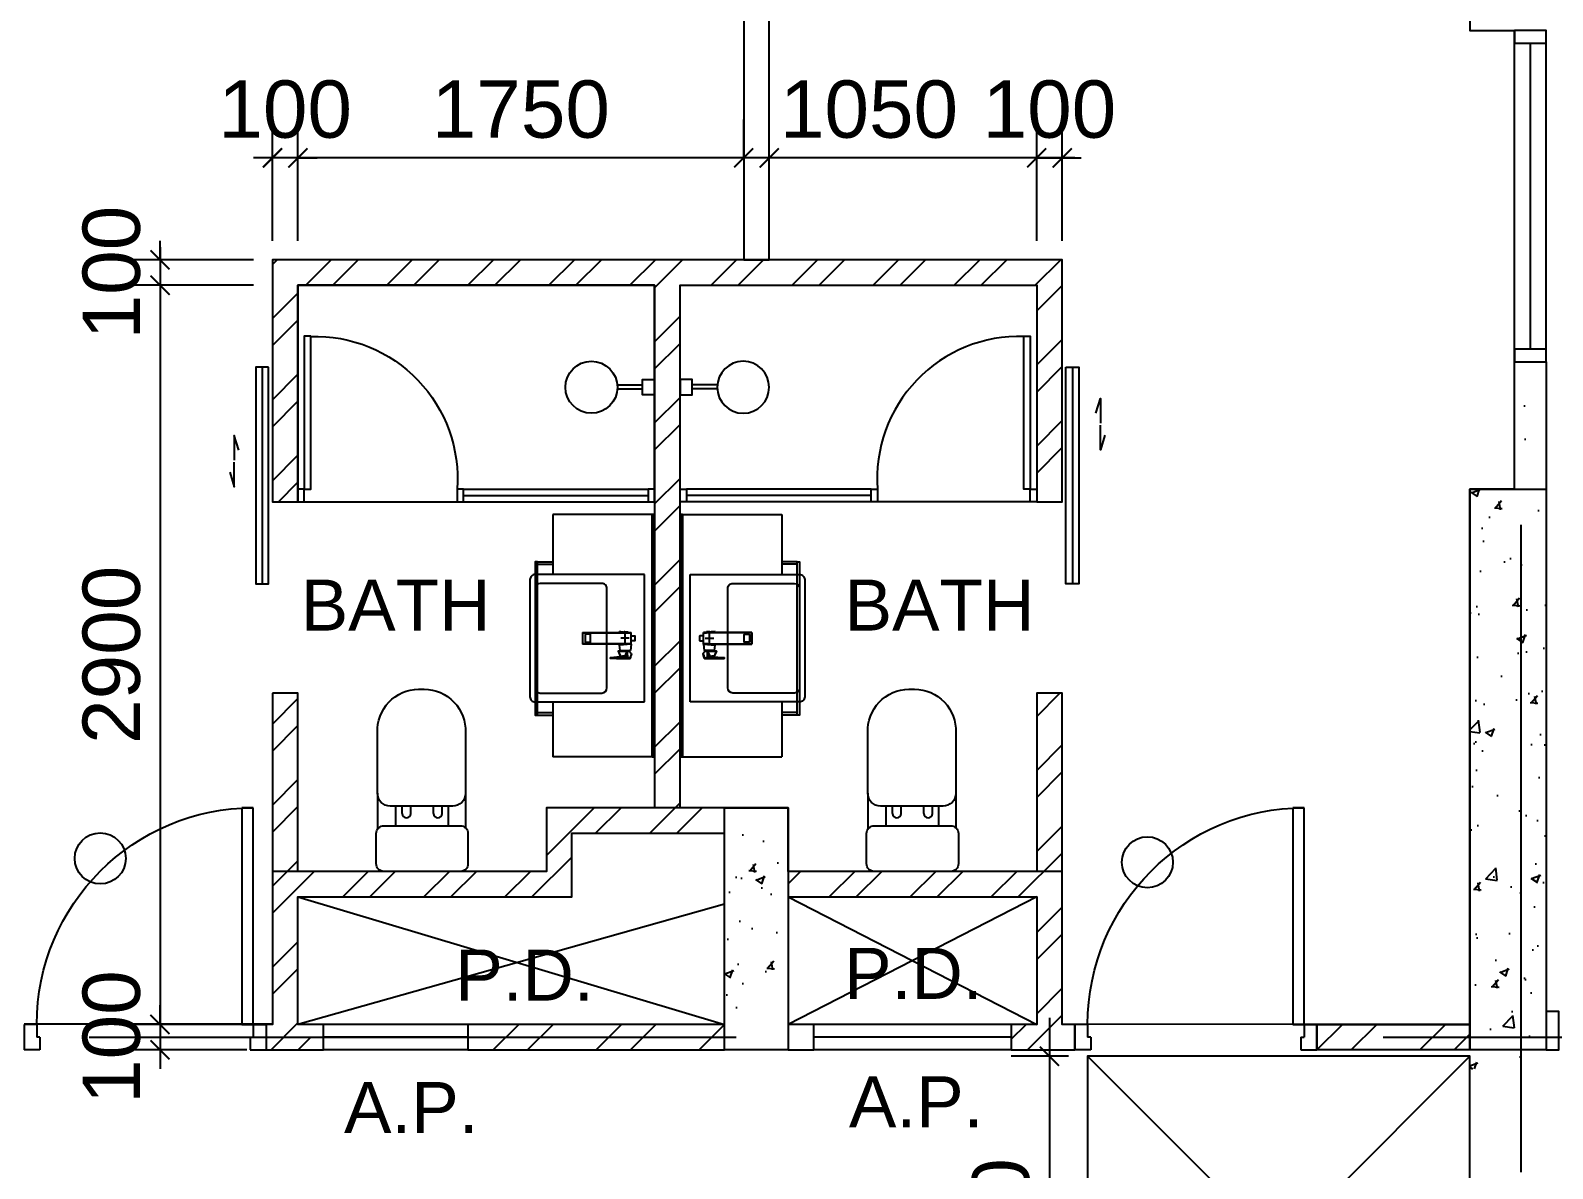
# Model space of a CAD drawing. Header units: millimetres. Extents: x -1214 to 71105, y 7230 to 56309.
# Drawn here: x 58150 to 64125, y 28184 to 32650 of the extents above; entities that cross this region are included whole.
import ezdxf
from ezdxf.enums import TextEntityAlignment as Align

# ---------------------------------------------------------------- set-up
doc = ezdxf.new("R2010")
doc.units = ezdxf.units.MM
doc.header["$MEASUREMENT"] = 0
doc.linetypes.add('CENTERX2', pattern=[101.6, 63.5, -12.7, 12.7, -12.7])
doc.layers.get('0').update_dxf_attribs({"color": 8})
doc.layers.get('Defpoints').update_dxf_attribs({"color": 8})
for name, color, linetype in [('Architectural Features', 8, 'Continuous'), ('Default', 8, 'Continuous'), ('Door', 8, 'Continuous'), ('Dry Wall', 8, 'Continuous'), ('FSD', 8, 'Continuous'), ('GBP A.P.', 8, 'Continuous'), ('GBP Dim', 8, 'Continuous'), ('GBP Text 200', 8, 'Continuous'), ('grid', 8, 'CENTERX2'), ('hatch', 8, 'Continuous'), ('LP-Furn built-in', 8, 'Continuous'), ('LP-Furn built-in 2', 8, 'Continuous'), ('LP-Sanitary', 8, 'Continuous'), ('PD', 8, 'Continuous'), ('PD DOOR', 8, 'Continuous'), ('TEXT', 8, 'Continuous'), ('WALL-NEW', 8, 'Continuous'), ('WALL-STRUCTURE', 8, 'Continuous'), ('WINDOW', 8, 'Continuous'), ('zzz-room mix', 8, 'Continuous')]:
    doc.layers.add(name, color=color, linetype=linetype)
doc.layers.add('LP-Nonplot', color=8, linetype='Continuous', plot=False)
doc.styles.add('BH', font='arial.ttf')
doc.dimstyles.new('200 GBP', dxfattribs={"dimscale": 1.5, "dimtxt": 150, "dimasz": 50, "dimexe": 100, "dimexo": 50, "dimgap": 50, "dimtad": 1, "dimdec": 0, "dimzin": 0, "dimdsep": 46, "dimtxsty": 'BH', "dimblk": 'ARCHTICK', "dimcen": 0.09, "dimdle": 100, "dimclrd": 9, "dimclre": 9, "dimclrt": 1, "dimadec": 0, "dimazin": 0, "dimtfac": 1, "dimtdec": 0, "dimtix": 1, "dimtmove": 2, "dimatfit": 3, "dimldrblk": 'ARCHTICK', "dimfxl": 300, "dimfxlon": 1, "dimtolj": 1, "dimtzin": 0, "dimarcsym": 0})
pattern_1 = [(45, (58234.3, 11879.93), (-159.099, 159.099), []), (45, (58340.36, 11879.93), (-159.099, 159.099), [])]

# ---------------------------------------------------------------- blocks, each defined once
blk = doc.blocks.new('Door 850')
for p, q in [((38290.6, 34986.6), (38290.6, 35836.6)), ((38290.6, 35836.6), (38335.6, 35836.6)), ((38335.6, 35836.6), (38335.6, 34986.6)), ((38240.6, 34986.6), (38240.6, 34911.6)), ((38290.6, 34986.6), (38240.6, 34986.6)), ((38290.6, 34986.6), (38290.6, 34936.6)), ((38335.6, 34986.6), (38290.6, 34986.6)), ((39140.6, 34986.6), (39140.6, 34936.6)), ((39140.6, 34986.6), (39190.6, 34986.6)), ((39190.6, 34986.6), (39190.6, 34911.6)), ((38240.6, 34911.6), (38240.6, 34886.6)), ((38303.1, 34936.6), (38290.6, 34936.6)), ((38303.1, 34936.6), (38303.1, 34886.6)), ((39128.1, 34936.6), (39140.6, 34936.6)), ((39128.1, 34936.6), (39128.1, 34886.6)), ((39190.6, 34911.6), (39190.6, 34886.6)), ((38303.1, 34886.6), (38240.6, 34886.6)), ((39128.1, 34886.6), (39190.6, 34886.6))]:
    blk.add_line(p, q)
blk.add_arc((38290.6, 34986.6), 850, 359.99995, 89.99772)
blk = doc.blocks.new('pln_toilet')
for p, q in [((-170.1, -306.5), (-170.1, -171.6)), ((175.5, -306.5), (175.5, -165.2)), ((-78.2, -226.9), (-78.2, -256.5)), ((-45, -226.9), (-45, -256.5)), ((44.7, -226.9), (44.7, -256.5)), ((77.9, -226.9), (77.9, -256.5))]:
    blk.add_line(p, q)
for points in [[(180, -30), (180, -149.3, -0.414214), (150, -179.3), (-150, -179.3, -0.414214), (-180, -149.3), (-180, -30, -0.414214), (-150, 0), (150, 0, -0.414214)], [(175.5, -306.5), (175.5, -545.1, -0.424695), (14, -715.1), (-7.8, -715.1, -0.423698), (-170.1, -545.1), (-170.1, -306.5, -0.414214), (-120.1, -256.5), (125.5, -256.5, -0.414214)]]:
    blk.add_lwpolyline(points, format="xyb", close=True)
for points in [[(-101.9, -256.5), (-101.9, -179.3)], [(102.9, -179.3), (102.9, -256.5)]]:
    blk.add_lwpolyline(points)
for centre in [(-61.6, -226.9), (61.3, -226.9)]:
    blk.add_arc(centre, 16.6, 0, 180)
blk = doc.blocks.new('SEANNOT_GROUP2')
at = {"layer": 'Default'}
blk.add_line((81.5, 351.1), (81.5, 317.9), dxfattribs=at)
blk = doc.blocks.new('SEANNOT_GROUP3')
at = {"layer": 'Default'}
blk.add_line((99.8, 335.2), (63.8, 335.2), dxfattribs=at)
blk = doc.blocks.new('ghtfdgd')
at = {"layer": 'LP-Sanitary'}
for p, q in [((79214.2, -115039.6), (79218.2, -114994.6)), ((79215.7, -115019.1), (79215.7, -115005.6)), ((79215.7, -115005.6), (79217.2, -115005.6)), ((79220.2, -114994.6), (79217.1, -115027.9)), ((79220.2, -114994.6), (79218.2, -114994.6)), ((79218.9, -115183.4), (79220.2, -114994.6)), ((79261.1, -114994.6), (79220.2, -114994.6)), ((79230.7, -114993.6), (79230.7, -114979.6)), ((79231.2, -114979.1), (79250.2, -114979.1)), ((79250.2, -114994.1), (79231.2, -114994.1)), ((79238.9, -114994.1), (79238.9, -114994.6)), ((79242.4, -114994.6), (79242.4, -114994.1)), ((79250.7, -114979.6), (79250.7, -114993.6)), ((79263.2, -114994.6), (79261.1, -114994.6)), ((79261.1, -114994.6), (79262.4, -115183.4)), ((79264.2, -115027.9), (79261.1, -114994.6)), ((79263.2, -114994.6), (79288.7, -114996.6)), ((79263.2, -114994.6), (79267.1, -115039.6)), ((79288.7, -115037.7), (79288.7, -114996.6)), ((79290.7, -115009.4), (79290.7, -115000.9)), ((79290.7, -115009.6), (79290.7, -115009.4)), ((79290.7, -115010.3), (79290.7, -115009.6)), ((79290.7, -115044.4), (79290.7, -115010.3)), ((79290.9, -115010.4), (79310.4, -115018.6)), ((79290.9, -115010.4), (79290.9, -115044.5)), ((79310.7, -115017.8), (79291, -115009.5)), ((79291, -115009.5), (79291, -115009.5)), ((79291, -115009.5), (79291, -115009.5)), ((79310.4, -115018.6), (79310.5, -115018.7)), ((79310.5, -115018.7), (79310.5, -115027.4)), ((79310.7, -115017.8), (79314.8, -115009.2)), ((79315.2, -115010.7), (79313.6, -115020.4)), ((79315.2, -115010.7), (79317.3, -115050.4)), ((79318, -115050.2), (79316, -115010.5)), ((79317.3, -115002.9), (79318.9, -114997.5)), ((79319.4, -115044.7), (79317.3, -115002.9)), ((79318.7, -114997.4), (79318.9, -114997.5)), ((79319.3, -114997.6), (79318.9, -114997.4)), ((79318.9, -114997.5), (79319.4, -114997.7)), ((79319.4, -114997.7), (79319.4, -115044.7)), ((79319.8, -115045.3), (79319.8, -114998.3)), ((79217.1, -115027.9), (79214.2, -115039.6)), ((79217.1, -115039.6), (79214.2, -115039.6)), ((79217.5, -115184.4), (79217.1, -115027.9)), ((79264.2, -115027.9), (79263.8, -115184.4)), ((79264.2, -115027.9), (79267.1, -115039.6)), ((79267.1, -115039.6), (79264.2, -115039.6)), ((79288.7, -115037.7), (79267.1, -115039.6)), ((79290.7, -115044.7), (79290.7, -115044.4)), ((79290.9, -115044.5), (79310.4, -115036.3)), ((79291, -115044.9), (79310.7, -115036.6)), ((79310.4, -115036.3), (79310.5, -115036.2)), ((79310.5, -115036.2), (79310.5, -115027.4)), ((79313.5, -115028.9), (79313.5, -115020.8)), ((79313.5, -115020.8), (79317.3, -115050.9)), ((79313.5, -115028.9), (79313.5, -115036.9)), ((79313.5, -115036.9), (79317.3, -115075.5)), ((79313.5, -115037), (79317.3, -115075.5)), ((79313.6, -115020.5), (79313.6, -115020.4)), ((79317.3, -115050.5), (79313.6, -115020.5)), ((79317.3, -115050.4), (79317.3, -115050.5)), ((79317.3, -115051.4), (79317.3, -115063.3)), ((79317.3, -115075.1), (79317.3, -115063.3)), ((79317.7, -115051.6), (79318.9, -115052.3)), ((79317.7, -115063.5), (79317.7, -115051.6)), ((79317.7, -115063.5), (79317.7, -115075.4)), ((79317.7, -115075.4), (79318.9, -115074.8)), ((79319.4, -115051), (79318, -115050.2)), ((79318, -115076), (79319.3, -115075.3)), ((79318.9, -115074.8), (79318.9, -115052.3)), ((79319.4, -115044.7), (79319.4, -115051)), ((79319.8, -115051.6), (79319.8, -115045.3)), ((79319.8, -115051.9), (79319.8, -115051.6)), ((79319.8, -115051.9), (79319.8, -115074.4)), ((79319.8, -115074.4), (79319.8, -115074.6)), ((79218.9, -115183.4), (79217.5, -115184.4)), ((79217.5, -115184.4), (79263.8, -115184.4)), ((79262.4, -115183.4), (79218.9, -115183.4)), ((79225, -115154.8), (79225, -115173.1)), ((79255.3, -115153.8), (79226, -115153.8)), ((79255.3, -115154), (79226, -115154)), ((79226, -115174.1), (79255.3, -115174.1)), ((79256.3, -115173.1), (79256.3, -115154.8)), ((79262.4, -115183.4), (79263.8, -115184.4))]:
    blk.add_line(p, q, dxfattribs=at)
for centre, radius, start, end in [((79231.2, -114979.6), 0.5, 90, 180), ((79231.2, -114993.6), 0.5, 180, 270), ((79250.2, -114979.6), 0.5, 0, 90), ((79250.2, -114993.6), 0.5, 270, 0), ((79280.3, -115017.1), 20, 56.8024, 65.16541), ((79290.9, -115000.9), 0.2, 127.85265, 180), ((79511, -115282.7), 357.7, 125.84981, 127.98251), ((79530.3, -115308.3), 389.7, 125.92638, 127.88363), ((79234, -109870), 5139.5, 270.63577, 270.89969), ((79227.2, -108854.2), 6155.7, 270.59451, 270.81562), ((79288.3, -115009.7), 2.67, 3.1953, 9.33669), ((79301.7, -114992.9), 0.28, 69.68638, 135.20106), ((79319.7, -114996.5), 23.1, 247.12521, 247.49949), ((79314, -115009.4), 0.822, 12.82151, 37.37855), ((79314.7, -115011.5), 2.53, 77.49723, 90.78809), ((79315.1, -115009.5), 0.509, 38.0096, 78.40522), ((84763.2, -116562.2), 5664.7, 164.02206, 164.08854), ((79313.8, -115010.5), 2.18, 358.67427, 36.2852), ((79318.5, -114997.9), 0.689, 55.95421, 80.13248), ((79319, -114998.3), 0.8, 0.00654, 61.47672), ((79240.7, -115019.1), 25, 180, 185.74251), ((79280.3, -115017.1), 20, 294.83459, 301.61275), ((79290.9, -115044.7), 0.2, 180.01397, 293.04704), ((79339.3, -115104.4), 73.6, 112.75714, 112.87481), ((79312.3, -115020.9), 1.23, 6.09456, 11.51592), ((79308.7, -115037.4), 4.84, 5.24499, 7.19277), ((79310.7, -115037.3), 2.83, 5.64545, 8.81471), ((79317.8, -115050.7), 0.54, 62.22165, 149.68726), ((79305.3, -115051.3), 11.9, 359.62289, 2.1624), ((79313.2, -115075.2), 4.12, 356.11976, 1.38136), ((79317.8, -115075.5), 0.494, 177.69922, 295.85307), ((79318.6, -115075.3), 0.938, 181.08912, 220.22046), ((79315.7, -115050), 2.38, 342.31294, 353.97204), ((79317.3, -115050.2), 0.738, 359.2113, 2.9985), ((79319, -115074.6), 0.786, 294.19625, 0.49169), ((79319.1, -115051.6), 0.688, 1.5121, 63.73401)]:
    blk.add_arc(centre, radius, start, end, dxfattribs=at)
for centre, major_axis, ratio, start_param, end_param in [((79290.9, -115000.9), (0.2, 0), 0.870233, 1.308042, 3.141593), ((79290.9, -115009.4), (0.2, 0), 0.870251, 1.333095, 3.141593), ((79290.9, -115010.3), (0.2, 0), 0.5, 3.141593, 4.712389), ((79290.9, -115000.9), (0.123, -0.158), 0.834595, 2.099205, 3.141593), ((79290.9, -115000.9), (0.123, -0.158), 0.834595, 3.141593, 3.165459), ((79290.9, -115010), (0.077, 0.836), 0.04975, 4.217846, 5.325586), ((79301.6, -114992.9), (0.117, -0.162), 0.844851, 2.109561, 3.167674), ((79310.4, -115018.2), (-0.311, -0.737), 0.21898, 1.092037, 2.210933), ((79310.5, -115018.3), (-0.309, -0.738), 0.217421, 1.09135, 2.210755), ((79315.1, -115009.6), (0.173, 0.708), 0.018166, 0.444134, 0.918054), ((79315.3, -115009.6), (0.412, 0.321), 0.549065, 0.513637, 1.195391), ((79315.7, -115010.9), (-0.499, -0.026), 0.868619, 4.118709, 5.82428), ((79316.8, -115003.6), (0.961, -0.275), 0.902908, 1.271288, 1.565184), ((79318.4, -114998), (-0.211, -0.772), 0.117484, 2.694436, 3.141054), ((79318.5, -114998.1), (-0.382, -0.703), 0.237912, 2.705017, 3.14394), ((79319, -114998.3), (-0.382, -0.703), 0.237912, 2.705017, 3.141091), ((79319, -114998.3), (-0.8, 0), 0.876594, 3.141494, 4.164132), ((79290.9, -115044.4), (0.2, 0), 0.5, 3.141593, 4.712389), ((79290.9, -115044.1), (-0.077, 0.836), 0.04975, 2.065339, 3.17308), ((79310.4, -115035.9), (-0.311, 0.737), 0.21898, 2.049556, 3.141593), ((79310.5, -115035.8), (-0.309, 0.738), 0.217421, 2.050243, 3.169648), ((79310.4, -115035.9), (-0.311, 0.737), 0.21898, 3.141593, 3.168451), ((79314.3, -115020.6), (-0.782, -0.167), 0.921627, 5.682069, 6.099643), ((79314.3, -115020.8), (-0.794, -0.099), 0.898005, 5.760928, 6.175764), ((79314.3, -115036.7), (0.793, 0.106), 0.789486, 3.026004, 3.133916), ((79314.3, -115036.9), (0.796, 0.077), 0.827125, 3.057559, 3.141593), ((79317.8, -115050.6), (-0.5, -0.016), 0.857677, 4.139605, 5.842177), ((79317.8, -115050.9), (-0.5, -0.02), 0.273668, 4.356492, 6.23412), ((79317.8, -115063.3), (-0.5, 0), 0.5, 0.054498, 1.448623), ((79317.8, -115075.5), (-0.494, 0.079), 0.969108, 0.192451, 2.070079), ((79319, -115045.3), (-0.8, 0), 0.876594, 3.141494, 4.164132), ((79226, -115154.8), (-1, 0), 0.992546, 4.712389, 6.283185), ((79226, -115154.9), (1, 0), 0.890286, 1.570796, 3.141593), ((79226, -115173.1), (1, 0), 0.992546, 3.141593, 4.712389), ((79255.3, -115154.8), (-1, 0), 0.992546, 3.141593, 4.712389), ((79255.3, -115154.9), (1, 0), 0.890286, 0, 1.570796), ((79255.3, -115173.1), (1, 0), 0.992546, 4.712389, 6.283185)]:
    blk.add_ellipse(centre, major_axis=major_axis, ratio=ratio, start_param=start_param, end_param=end_param, dxfattribs=at)
for points, knots in [([(79291, -115009.5), (79291, -115009.5), (79290.9, -115009.5), (79290.8, -115009.6), (79290.7, -115009.6), (79290.7, -115009.6)], [0, 0, 0, 0, 0.5, 0.5, 1, 1, 1, 1]), ([(79291, -115000.7), (79291, -115000.8), (79291, -115000.8), (79291, -115000.9), (79291, -115001.2), (79291, -115001.4), (79291, -115001.7), (79291, -115002.7), (79291, -115003.8), (79291, -115004.8), (79291, -115006.3), (79291, -115007.8), (79291, -115009.2)], [0, 0, 0, 0, 0.02306, 0.02306, 0.02306, 0.115301, 0.115301, 0.115301, 0.484264, 0.484264, 0.484264, 1, 1, 1, 1]), ([(79301.6, -114992.7), (79301.9, -114992.8), (79302.2, -114992.9), (79302.5, -114993), (79305, -114993.6), (79307.5, -114994.3), (79310.1, -114995), (79312.9, -114995.8), (79315.8, -114996.6), (79318.7, -114997.4)], [0, 0, 0, 0, 0.051688, 0.051688, 0.051688, 0.494848, 0.494848, 0.494848, 1, 1, 1, 1]), ([(79310.5, -115018.7), (79310.9, -115018.8), (79311.2, -115019), (79311.9, -115019.4), (79312.2, -115019.7), (79312.8, -115020.1), (79313, -115020.3), (79313.4, -115020.5), (79313.5, -115020.5), (79313.5, -115020.7)], [0, 0, 0, 0, 0.25, 0.25, 0.5, 0.5, 0.75, 0.75, 1, 1, 1, 1]), ([(79313.6, -115020.4), (79313.5, -115020.2), (79313.5, -115020), (79313.3, -115019.6), (79313.2, -115019.3), (79312.7, -115018.8), (79312.3, -115018.6), (79311.6, -115018.2), (79311.2, -115018), (79310.8, -115017.9)], [0, 0, 0, 0, 0.25, 0.25, 0.5, 0.5, 0.75, 0.75, 1, 1, 1, 1]), ([(79314.8, -115009.2), (79314.8, -115009.2), (79314.9, -115009.2), (79314.9, -115009.2), (79315, -115009.2), (79315, -115009.2), (79315.1, -115009.2), (79315.2, -115009.2)], [0, 0, 0, 0, 0.25, 0.25, 0.5, 0.5, 1, 1, 1, 1]), ([(79317.1, -115002.7), (79317, -115003), (79316.9, -115003.3), (79316.8, -115003.6), (79316.5, -115004.7), (79316.2, -115005.8), (79315.9, -115006.9), (79315.7, -115007.6), (79315.4, -115008.3), (79315.2, -115009)], [0, 0, 0, 0, 0.131954, 0.131954, 0.131954, 0.659772, 0.659772, 0.659772, 1, 1, 1, 1]), ([(79315.2, -115009.2), (79315.2, -115009.2), (79315.2, -115009.2), (79315.2, -115009.2), (79315.2, -115009.2), (79315.2, -115009.2)], [0, 0, 0, 0, 0.5, 0.5, 1, 1, 1, 1]), ([(79315.2, -115009.2), (79315.3, -115009.3), (79315.3, -115009.4), (79315.3, -115009.5), (79315.3, -115009.6), (79315.3, -115009.8), (79315.3, -115009.8), (79315.3, -115009.9), (79315.3, -115010), (79315.2, -115010.2), (79315.2, -115010.3), (79315.2, -115010.5), (79315.2, -115010.6), (79315.2, -115010.7)], [0, 0, 0, 0, 0.125, 0.125, 0.25, 0.25, 0.375, 0.375, 0.5, 0.5, 0.75, 0.75, 1, 1, 1, 1]), ([(79318.7, -114997.4), (79318.6, -114997.5), (79318.6, -114997.7), (79318.5, -114997.9), (79318.2, -114999), (79317.9, -115000.1), (79317.5, -115001.2), (79317.4, -115001.7), (79317.2, -115002.2), (79317.1, -115002.7)], [0, 0, 0, 0, 0.095324, 0.095324, 0.095324, 0.707603, 0.707603, 0.707603, 1, 1, 1, 1]), ([(79310.5, -115036.2), (79310.9, -115036.1), (79311.2, -115035.9), (79311.9, -115035.6), (79312.2, -115035.5), (79312.8, -115035.6), (79313, -115035.7), (79313.4, -115036.2), (79313.5, -115036.5), (79313.5, -115036.8)], [0, 0, 0, 0, 0.25, 0.25, 0.5, 0.5, 0.75, 0.75, 1, 1, 1, 1]), ([(79310.8, -115036.5), (79311, -115036.5), (79311.3, -115036.3), (79311.8, -115036.2), (79312.2, -115036.1), (79312.5, -115036), (79312.8, -115036), (79313, -115036), (79313.1, -115036.1), (79313.2, -115036.2), (79313.4, -115036.3), (79313.5, -115036.6), (79313.5, -115036.7), (79313.5, -115036.8)], [0, 0, 0, 0, 0.124812, 0.2213171, 0.3092796, 0.3899271, 0.4711589, 0.5451559, 0.6166529, 0.6889172, 0.7974179, 0.8896188, 0.9816515, 0.9816515, 0.9816515, 0.9816515]), ([(79317.3, -115050.5), (79317.3, -115050.5), (79317.3, -115050.5), (79317.3, -115050.6), (79317.3, -115050.6), (79317.3, -115050.7), (79317.3, -115050.8), (79317.3, -115050.9)], [0, 0, 0, 0, 0.25, 0.25, 0.5, 0.5, 1, 1, 1, 1]), ([(79317.3, -115051.4), (79317.3, -115051.5), (79317.3, -115051.5), (79317.5, -115051.6), (79317.6, -115051.6), (79317.7, -115051.6)], [0, 0, 0, 0, 0.5, 0.5, 1, 1, 1, 1]), ([(79317.3, -115075.1), (79317.3, -115075.2), (79317.3, -115075.2), (79317.5, -115075.3), (79317.6, -115075.3), (79317.7, -115075.4)], [0, 0, 0, 0, 0.5, 0.5, 1, 1, 1, 1]), ([(79317.7, -115051.6), (79317.7, -115051.6), (79317.7, -115051.5), (79317.8, -115051.4), (79317.8, -115051.3), (79317.8, -115051.1), (79317.8, -115051), (79317.9, -115050.9), (79317.9, -115050.8), (79317.9, -115050.7)], [0, 0, 0, 0, 0.25, 0.25, 0.5, 0.5, 0.75, 0.75, 1, 1, 1, 1]), ([(79319.4, -115051), (79319.4, -115051), (79319.4, -115051), (79319.4, -115051), (79319.4, -115051), (79319.4, -115051), (79319.4, -115051), (79319.4, -115051.1), (79319.4, -115051.1), (79319.4, -115051.2), (79319.4, -115051.2), (79319.3, -115051.3), (79319.3, -115051.3), (79319.3, -115051.4), (79319.3, -115051.5), (79319.2, -115051.6), (79319.2, -115051.6), (79319.1, -115051.7), (79319.1, -115051.8), (79319, -115051.9), (79319, -115052), (79318.9, -115052.1), (79318.9, -115052.1), (79318.9, -115052.2), (79318.9, -115052.3), (79318.9, -115052.3), (79318.9, -115052.3), (79318.9, -115052.3), (79318.9, -115052.3), (79318.9, -115052.3), (79318.9, -115052.3)], [0, 0, 0, 0, 0.000034, 0.000034, 0.000034, 0.03445, 0.03445, 0.03445, 0.175251, 0.175251, 0.175251, 0.317196, 0.317196, 0.317196, 0.479622, 0.479622, 0.479622, 0.662074, 0.662074, 0.662074, 0.829132, 0.829132, 0.829132, 0.958486, 0.958486, 0.958486, 0.999966, 0.999966, 0.999966, 1, 1, 1, 1]), ([(79319.8, -115051.9), (79319.8, -115052), (79319.7, -115052), (79319.7, -115052.1), (79319.6, -115052.2), (79319.4, -115052.3), (79319.3, -115052.3), (79319.1, -115052.3), (79319, -115052.3), (79318.9, -115052.3)], [0, 0, 0, 0, 0.25, 0.25, 0.5, 0.5, 0.75, 0.75, 1, 1, 1, 1]), ([(79319.8, -115074.4), (79319.8, -115074.5), (79319.7, -115074.5), (79319.7, -115074.6), (79319.6, -115074.7), (79319.4, -115074.8), (79319.3, -115074.8), (79319.1, -115074.8), (79319, -115074.8), (79318.9, -115074.8)], [0, 0, 0, 0, 0.25, 0.25, 0.5, 0.5, 0.75, 0.75, 1, 1, 1, 1]), ([(79319.3, -115075.3), (79319.3, -115075.3), (79319.3, -115075.3), (79319.2, -115075.3), (79319.2, -115075.3), (79319.1, -115075.3), (79319.1, -115075.2), (79319, -115075.2), (79319, -115075.1), (79318.9, -115075.1), (79318.9, -115075), (79318.9, -115074.9), (79318.9, -115074.9), (79318.9, -115074.9), (79318.9, -115074.8), (79318.9, -115074.8), (79318.9, -115074.8), (79318.9, -115074.8), (79318.9, -115074.8)], [0.3296223, 0.3296223, 0.3296223, 0.3296223, 0.4796217, 0.4796217, 0.4796217, 0.6620737, 0.6620737, 0.6620737, 0.829132, 0.829132, 0.829132, 0.9584856, 0.9584856, 0.9584856, 0.9999655, 0.9999655, 0.9999655, 1, 1, 1, 1])]:
    blk.add_open_spline(points, degree=3, knots=knots, dxfattribs=at)
for points, degree in [([(79301.8, -114992.7), (79301.7, -114992.6), (79301.7, -114992.7), (79301.6, -114992.7)], 3), ([(79318.6, -114997.3), (79316.3, -114996.6), (79310.7, -114995.1), (79301.8, -114992.7)], 3), ([(79313.5, -115028.9), (79313.5, -115028.4), (79313.4, -115028), (79312.3, -115027.4), (79311.4, -115027.4), (79310.5, -115027.4)], 5), ([(79317.9, -115075.9), (79317.9, -115076), (79318, -115076), (79318, -115075.9)], 3)]:
    blk.add_open_spline(points, degree=degree, dxfattribs=at)
at = {"layer": 'LP-Nonplot'}
for name in ['SEANNOT_GROUP3', 'SEANNOT_GROUP2']:
    blk.add_blockref(name, (79159.1, -115352.3), dxfattribs=at)
blk = doc.blocks.new('SINK')
at = {"layer": 'LP-Sanitary'}
blk.add_line((-74936.8, -44774), (-75436.8, -44774), dxfattribs=at)
blk.add_lwpolyline([(-75436.8, -44774), (-75436.8, -45203.2, 0.414214), (-75416.8, -45223.2), (-74956.8, -45223.2, 0.414214), (-74936.8, -45203.2), (-74936.8, -44774)], format="xyb", dxfattribs=at)
blk.add_lwpolyline([(-75401.8, -44941.1), (-75401.8, -45183.3, 0.414117), (-75381.8, -45203.2), (-74991.8, -45203.2, 0.41431), (-74971.8, -45183.2), (-74971.8, -44941.1, 0.414117), (-74991.8, -44921.1), (-75381.8, -44921.1, 0.41431)], format="xyb", close=True, dxfattribs=at)
at = {"layer": 'LP-Furn built-in'}
blk.add_blockref('ghtfdgd', (-154427.4, 70168.1), dxfattribs=at)
blk = doc.blocks.new('pln_sink 1100x380')
at = {"ltscale": 1000}
for p, q in [((0, 0), (400, 0)), ((400, 0), (400, -235)), ((459.9, -184.9), (400, -184.9)), ((459.9, -194.9), (400, -194.9)), ((400, -735), (400, -950)), ((459.9, -776.6), (400, -776.6)), ((459.9, -786.6), (400, -786.6)), ((0, -950), (400, -950))]:
    blk.add_line(p, q, dxfattribs=at)
for points in [[(10, -950), (10, 0), (0, 0), (0, -950), (10, -950)], [(10, 0), (10, -950), (0, -950), (0, 0), (10, 0)]]:
    blk.add_lwpolyline(points, dxfattribs=at)
at = {"ltscale": 200}
blk.add_lwpolyline([(459.9, -184.9), (468.4, -184.9), (468.4, -786.6), (459.9, -786.6)], close=True, dxfattribs=at)
at = {"layer": 'LP-Furn built-in', "extrusion": (0, 0, -1), "zscale": -1, "rotation": 270}
blk.add_blockref('SINK', (44734, -75671.8), dxfattribs=at)
blk = doc.blocks.new('pln_shower head')
at = {"ltscale": 100}
for points in [[(101, 9.1), (200, 9.1)], [(101, -5.9), (200, -5.9)]]:
    blk.add_lwpolyline(points, dxfattribs=at)
at = {"ltscale": 0.5}
blk.add_lwpolyline([(248, 30.1), (248, -29.9), (200, -29.9), (200, 30.1)], close=True, dxfattribs=at)
at = {"ltscale": 100}
blk.add_circle((0, 0), 101.9, dxfattribs=at)
blk = doc.blocks.new('A$C65CE4B9A')
at = {"layer": 'grid', "ltscale": 200}
for p, q in [((-5000, 10500), (-5000, -20450)), ((-66500, -6750), (0, -6750))]:
    blk.add_line(p, q, dxfattribs=at)
blk = doc.blocks.new('_ArchTick')
at = {"color": 0, "const_width": 0.1}
blk.add_lwpolyline([(0.5, 0.5), (-0.5, -0.5)], dxfattribs=at)
blk = doc.blocks.new('*D104')
at = {"layer": 'Defpoints', "color": 0, "transparency": 16777216}
for p in [(61050, 32150), (61050, 31750), (62100, 31750)]:
    blk.add_point(p, dxfattribs=at)
at = {"layer": 'GBP Dim', "color": 9, "lineweight": -2, "transparency": 16777216}
for p, q in [((61050, 31825), (61050, 32300)), ((62100, 31825), (62100, 32300)), ((62250, 32150), (60900, 32150))]:
    blk.add_line(p, q, dxfattribs=at)
at = {"layer": 'GBP Dim', "color": 9, "lineweight": -2, "transparency": 16777216, "xscale": 75, "yscale": 75, "zscale": 75, "rotation": 180}
blk.add_blockref('_ArchTick', (61050, 32150), dxfattribs=at)
at = {"layer": 'GBP Dim', "color": 9, "lineweight": -2, "transparency": 16777216, "xscale": 75, "yscale": 75, "zscale": 75}
blk.add_blockref('_ArchTick', (62100, 32150), dxfattribs=at)
at = {"layer": 'GBP Dim', "transparency": 16777216, "insert": (61441.7, 32339.9), "char_height": 225, "attachment_point": 5, "style": 'BH'}
blk.add_mtext('\\A1;1050', dxfattribs=at)
blk = doc.blocks.new('*D105')
at = {"layer": 'Defpoints', "color": 0, "transparency": 16777216}
for p in [(59200, 32150), (60950, 32150), (59200, 31750)]:
    blk.add_point(p, dxfattribs=at)
at = {"layer": 'GBP Dim', "color": 9, "lineweight": -2, "transparency": 16777216}
for p, q in [((59200, 31825), (59200, 32300)), ((60950, 32150), (60950, 32300)), ((61100, 32150), (59050, 32150))]:
    blk.add_line(p, q, dxfattribs=at)
at = {"layer": 'GBP Dim', "color": 9, "lineweight": -2, "transparency": 16777216, "xscale": 75, "yscale": 75, "zscale": 75, "rotation": 180}
blk.add_blockref('_ArchTick', (59200, 32150), dxfattribs=at)
at = {"layer": 'GBP Dim', "color": 9, "lineweight": -2, "transparency": 16777216, "xscale": 75, "yscale": 75, "zscale": 75}
blk.add_blockref('_ArchTick', (60950, 32150), dxfattribs=at)
at = {"layer": 'GBP Dim', "transparency": 16777216, "insert": (60075, 32339.9), "char_height": 225, "attachment_point": 5, "style": 'BH'}
blk.add_mtext('\\A1;1750', dxfattribs=at)
blk = doc.blocks.new('*D106')
at = {"layer": 'Defpoints', "color": 0, "transparency": 16777216}
for p in [(59100, 32150), (59100, 31750), (59200, 31750)]:
    blk.add_point(p, dxfattribs=at)
at = {"layer": 'GBP Dim', "color": 9, "lineweight": -2, "transparency": 16777216}
for p, q in [((59100, 31825), (59100, 32300)), ((59200, 31825), (59200, 32300)), ((59100, 32150), (59025, 32150)), ((59200, 32150), (59100, 32150)), ((59200, 32150), (59275, 32150))]:
    blk.add_line(p, q, dxfattribs=at)
at = {"layer": 'GBP Dim', "color": 9, "lineweight": -2, "transparency": 16777216, "xscale": 75, "yscale": 75, "zscale": 75}
blk.add_blockref('_ArchTick', (59100, 32150), dxfattribs=at)
at = {"layer": 'GBP Dim', "color": 9, "lineweight": -2, "transparency": 16777216, "xscale": 75, "yscale": 75, "zscale": 75, "rotation": 180}
blk.add_blockref('_ArchTick', (59200, 32150), dxfattribs=at)
at = {"layer": 'GBP Dim', "transparency": 16777216, "insert": (59150, 32339.9), "char_height": 225, "attachment_point": 5, "style": 'BH'}
blk.add_mtext('\\A1;100', dxfattribs=at)
blk = doc.blocks.new('*D133')
at = {"layer": 'Defpoints', "color": 0, "transparency": 16777216}
for p in [(59100, 31750), (58658.6, 31650), (59100, 31650)]:
    blk.add_point(p, dxfattribs=at)
at = {"layer": 'GBP Dim', "color": 9, "lineweight": -2, "transparency": 16777216}
for p, q in [((58658.6, 31750), (58658.6, 31825)), ((59025, 31750), (58508.6, 31750)), ((58658.6, 31750), (58658.6, 31650)), ((59025, 31650), (58508.6, 31650)), ((58658.6, 31650), (58658.6, 31575))]:
    blk.add_line(p, q, dxfattribs=at)
at = {"layer": 'GBP Dim', "color": 9, "lineweight": -2, "transparency": 16777216, "xscale": 75, "yscale": 75, "zscale": 75}
for p, rotation in [((58658.6, 31750), 270), ((58658.6, 31650), 90)]:
    blk.add_blockref('_ArchTick', p, dxfattribs=dict(at, rotation=rotation))
at = {"layer": 'GBP Dim', "transparency": 16777216, "insert": (58468.8, 31700), "char_height": 225, "attachment_point": 5, "rotation": 90, "style": 'BH'}
blk.add_mtext('\\A1;100', dxfattribs=at)
blk = doc.blocks.new('*D134')
at = {"layer": 'Defpoints', "color": 0, "transparency": 16777216}
for p in [(59100, 31650), (58658.6, 28749.9), (59087.6, 28749.9)]:
    blk.add_point(p, dxfattribs=at)
at = {"layer": 'GBP Dim', "color": 9, "lineweight": -2, "transparency": 16777216}
for p, q in [((58658.6, 31800), (58658.6, 28599.9)), ((59025, 31650), (58508.6, 31650)), ((59012.6, 28749.9), (58508.6, 28749.9))]:
    blk.add_line(p, q, dxfattribs=at)
at = {"layer": 'GBP Dim', "color": 9, "lineweight": -2, "transparency": 16777216, "xscale": 75, "yscale": 75, "zscale": 75}
for p, rotation in [((58658.6, 31650), 90), ((58658.6, 28749.9), 270)]:
    blk.add_blockref('_ArchTick', p, dxfattribs=dict(at, rotation=rotation))
at = {"layer": 'GBP Dim', "transparency": 16777216, "insert": (58468.8, 30200), "char_height": 225, "attachment_point": 5, "rotation": 90, "style": 'BH'}
blk.add_mtext('\\A1;2900', dxfattribs=at)
blk = doc.blocks.new('*D135')
at = {"layer": 'Defpoints', "color": 0, "transparency": 16777216}
for p in [(59075, 28749.9), (58658.6, 28650), (59074.9, 28650)]:
    blk.add_point(p, dxfattribs=at)
at = {"layer": 'GBP Dim', "color": 9, "lineweight": -2, "transparency": 16777216}
for p, q in [((58658.6, 28749.9), (58658.6, 28824.9)), ((59000, 28749.9), (58508.6, 28749.9)), ((58658.6, 28749.9), (58658.6, 28650)), ((58999.9, 28650), (58508.6, 28650)), ((58658.6, 28650), (58658.6, 28575))]:
    blk.add_line(p, q, dxfattribs=at)
at = {"layer": 'GBP Dim', "color": 9, "lineweight": -2, "transparency": 16777216, "xscale": 75, "yscale": 75, "zscale": 75}
for p, rotation in [((58658.6, 28749.9), 270), ((58658.6, 28650), 90)]:
    blk.add_blockref('_ArchTick', p, dxfattribs=dict(at, rotation=rotation))
at = {"layer": 'GBP Dim', "transparency": 16777216, "insert": (58468.8, 28699.9), "char_height": 225, "attachment_point": 5, "rotation": 90, "style": 'BH'}
blk.add_mtext('\\A1;100', dxfattribs=at)
blk = doc.blocks.new('*D139')
at = {"layer": 'Defpoints', "color": 0, "transparency": 16777216}
for p in [(62200, 32150), (62100, 31750), (62200, 31750)]:
    blk.add_point(p, dxfattribs=at)
at = {"layer": 'GBP Dim', "color": 9, "lineweight": -2, "transparency": 16777216}
for p, q in [((62100, 31825), (62100, 32300)), ((62200, 31825), (62200, 32300)), ((62100, 32150), (62025, 32150)), ((62100, 32150), (62200, 32150)), ((62200, 32150), (62275, 32150))]:
    blk.add_line(p, q, dxfattribs=at)
at = {"layer": 'GBP Dim', "color": 9, "lineweight": -2, "transparency": 16777216, "xscale": 75, "yscale": 75, "zscale": 75}
blk.add_blockref('_ArchTick', (62100, 32150), dxfattribs=at)
at = {"layer": 'GBP Dim', "color": 9, "lineweight": -2, "transparency": 16777216, "xscale": 75, "yscale": 75, "zscale": 75, "rotation": 180}
blk.add_blockref('_ArchTick', (62200, 32150), dxfattribs=at)
at = {"layer": 'GBP Dim', "transparency": 16777216, "insert": (62150, 32339.9), "char_height": 225, "attachment_point": 5, "style": 'BH'}
blk.add_mtext('\\A1;100', dxfattribs=at)
blk = doc.blocks.new('*D172')
at = {"layer": 'Defpoints', "color": 0, "transparency": 16777216}
for p in [(62300, 28625), (62150, 27125), (62300, 27125)]:
    blk.add_point(p, dxfattribs=at)
at = {"layer": 'GBP Dim', "color": 9, "lineweight": -2, "transparency": 16777216}
for p, q in [((62150, 28775), (62150, 26975)), ((62225, 28625), (62000, 28625)), ((62225, 27125), (62000, 27125))]:
    blk.add_line(p, q, dxfattribs=at)
at = {"layer": 'GBP Dim', "color": 9, "lineweight": -2, "transparency": 16777216, "xscale": 75, "yscale": 75, "zscale": 75}
for p, rotation in [((62150, 28625), 90), ((62150, 27125), 270)]:
    blk.add_blockref('_ArchTick', p, dxfattribs=dict(at, rotation=rotation))
at = {"layer": 'GBP Dim', "transparency": 16777216, "insert": (61960.1, 27875), "char_height": 225, "attachment_point": 5, "rotation": 90, "style": 'BH'}
blk.add_mtext('\\A1;1500', dxfattribs=at)

msp = doc.modelspace()

# ---------------------------------------------------------------- hatches: boundary and pattern name
at = {"layer": 'hatch'}
h = msp.add_hatch(dxfattribs=at)
h.set_pattern_fill('ANSI32', color=256, scale=600, style=0)
h.set_pattern_definition(pattern_1)
h.paths.add_polyline_path([(59100.1, 30050), (59100.1, 28750), (59075, 28750), (59075, 28650), (59250.1, 28650), (59250.1, 28750), (59200.1, 28750), (59200.1, 29250), (60275.1, 29250), (60275.1, 29500), (60875, 29500), (60875, 29600), (60700, 29600), (60700, 31650), (62100, 31650), (62100, 30800), (62200, 30800), (62200, 31750), (59100, 31750), (59100, 30800), (59200, 30800), (59200, 31650), (60600, 31650), (60600, 29600), (60175.1, 29600), (60175.1, 29350), (59200.1, 29350), (59200.1, 29350), (59200.1, 30050)])
h = msp.add_hatch(dxfattribs=at)
h.set_pattern_fill('AR-CONC', color=256, scale=60, style=0)
h.set_pattern_definition([(50, (323672.64, -85897.1), (430.3561, -37.6513), [45, -495]), (355, (323672.64, -85897.1), (-83.2508, 451.3153), [36, -396]), (100.4514, (323708.5, -85900.22), (347.1056, 413.6637), [38.2441, -420.6853]), (46.1842, (323672.64, -85777.1), (640.3446, -99.3114), [67.5, -742.5]), (96.6356, (323726, -85785.36), (560.7976, 584.4707), [57.3662, -631.0278]), (351.1842, (323672.64, -85777.1), (560.7972, 584.4712), [54, -594]), (21, (323732.64, -85807.1), (358.14423, -241.57133), [45, -495]), (326, (323732.64, -85807.1), (145.9892, 435.09), [36, -396]), (71.4514, (323762.5, -85827.2), (504.1336, 193.5183), [38.2441, -420.6853]), (37.5, (323672.64, -85897.09), (7.29591, 199.73631), [0, -391.2, 0, -402, 0, -397.5]), (7.5, (323672.64, -85897.09), (157.84172, 236.64703), [0, -229.2, 0, -382.2, 0, -151.5]), (327.5, (323538.84, -85897.09), (320.29346, -13.53292), [0, -150, 0, -468, 0, -621]), (317.5, (323478.84, -85897.1), (349.9117, 60.063), [0, -195, 0, -310.8, 0, -441])])
edge = h.paths.add_edge_path()
edge.add_line((63975, 30850.1), (63975, 31349.8))
edge.add_line((63975, 31349.8), (64100, 31349.8))
edge.add_line((64100, 31349.8), (64100, 30850.1))
h = msp.add_hatch(dxfattribs=at)
h.set_pattern_fill('AR-CONC', color=256, scale=2, style=0)
h.set_pattern_definition([(50, (-576161.28, 762350.3), (364.36934, -31.87817), [38.1, -419.1]), (355, (-576161.28, 762350.3), (-70.48565, 382.11329), [30.48, -335.28]), (100.451, (-576130.9, 762347.65), (293.885, 350.23338), [32.38, -356.18]), (46.1842, (-576161.3, 762451.9), (542.15808, -84.08466), [57.15, -628.65]), (96.6356, (-576116.1, 762444.9), (474.80847, 494.8511), [48.57, -534.27]), (351.184, (-576161.3, 762451.9), (474.8092, 494.85024), [45.72, -502.92]), (21, (-576110.48, 762426.5), (303.22976, -204.53104), [38.1, -419.1]), (326, (-576110.48, 762426.5), (123.60406, 368.37593), [30.48, -335.28]), (71.4514, (-576085.2, 762409.46), (426.83298, 163.84572), [32.38, -356.18]), (37.5, (-576161.28, 762350.3), (6.177207, 169.110078), [0, -331.216, 0, -340.36, 0, -336.55]), (7.5, (-576161.28, 762350.3), (133.639325, 200.36115), [0, -194.056, 0, -323.596, 0, -128.27]), (327.5, (-576274.56, 762350.3), (271.18119, -11.457488), [0, -127, 0, -396.24, 0, -525.78]), (317.5, (-576325.36, 762350.3), (296.25836, 50.85298), [0, -165.1, 0, -263.144, 0, -373.38])])
h.paths.add_polyline_path([(64100, 28575), (63800, 28575), (63800, 30850.1), (64100, 30850.1)])
h = msp.add_hatch(dxfattribs=at)
h.set_pattern_fill('ANSI32', color=256, scale=600, style=0)
h.set_pattern_definition(pattern_1)
h.paths.add_polyline_path([(61125, 29250), (62100, 29250), (62100, 28750), (62000, 28750), (62000, 28650), (62250, 28650), (62250, 28750), (62200, 28750), (62200, 30049.8), (62100, 30049.8), (62100, 29350), (61125, 29350)])
h = msp.add_hatch(dxfattribs=at)
h.set_pattern_fill('AR-CONC', color=256, scale=2, style=0)
h.set_pattern_definition([(50, (-576161.28, 762550.3), (364.36934, -31.87817), [38.1, -419.1]), (355, (-576161.28, 762550.3), (-70.48565, 382.11329), [30.48, -335.28]), (100.451, (-576130.9, 762547.65), (293.885, 350.23338), [32.38, -356.18]), (46.1842, (-576161.3, 762651.9), (542.15808, -84.08466), [57.15, -628.65]), (96.6356, (-576116.1, 762644.9), (474.80847, 494.8511), [48.57, -534.27]), (351.184, (-576161.3, 762651.9), (474.8092, 494.85024), [45.72, -502.92]), (21, (-576110.48, 762626.5), (303.22976, -204.53104), [38.1, -419.1]), (326, (-576110.48, 762626.5), (123.60406, 368.37593), [30.48, -335.28]), (71.4514, (-576085.2, 762609.46), (426.83298, 163.84572), [32.38, -356.18]), (37.5, (-576161.28, 762550.3), (6.177207, 169.110078), [0, -331.216, 0, -340.36, 0, -336.55]), (7.5, (-576161.28, 762550.3), (133.639325, 200.36115), [0, -194.056, 0, -323.596, 0, -128.27]), (327.5, (-576274.56, 762550.3), (271.18119, -11.457488), [0, -127, 0, -396.24, 0, -525.78]), (317.5, (-576325.36, 762550.3), (296.25836, 50.85298), [0, -165.1, 0, -263.144, 0, -373.38])])
h.paths.add_polyline_path([(61125, 28800), (60875, 28800), (60875, 29600), (61125, 29600)])
h = msp.add_hatch(dxfattribs=at)
h.set_pattern_fill('ANSI32', color=256, scale=30, style=0)
h.set_pattern_definition([(45, (60775, 28650.07), (-202.06, 202.06), []), (45, (60909.7, 28650.07), (-202.056, 202.056), [])])
h.paths.add_polyline_path([(60875, 28750), (59867.6, 28750), (59867.6, 28650.1), (60875, 28650.1)])
h = msp.add_hatch(dxfattribs=at)
h.set_pattern_fill('ANSI32', color=256, scale=30, style=0)
h.set_pattern_definition([(45, (63200, 28650), (-202.06, 202.06), []), (45, (63334.7, 28650), (-202.06, 202.06), [])])
h.paths.add_polyline_path([(63200, 28750), (63800, 28750), (63800, 28650), (63200, 28650)])

# ---------------------------------------------------------------- linework, layer by layer
at = {"layer": 'Architectural Features', "ltscale": 10}
for p, q in [((62300, 27125), (63800, 28625)), ((63800, 27125), (62300, 28625))]:
    msp.add_line(p, q, dxfattribs=at)
msp.add_lwpolyline([(62300, 27125), (63800, 27125), (63800, 28625), (62300, 28625)], close=True, dxfattribs=at)
at = {"layer": 'Dry Wall'}
msp.add_lwpolyline([(61050, 34450), (60950, 34450), (60950, 31750), (61050, 31750)], close=True, dxfattribs=at)
at = {"layer": 'FSD'}
for centre in [(58423.9, 29401), (62534.5, 29386)]:
    msp.add_circle(centre, 100, dxfattribs=at)
at = {"layer": 'LP-Furn built-in 2'}
for points in [[(59085, 31328.3), (59035, 31328.3), (59035, 30478.3), (59085, 30478.3)], [(62215, 31328.3), (62265, 31328.3), (62265, 30478.3), (62215, 30478.3)]]:
    msp.add_lwpolyline(points, close=True, dxfattribs=at)
for points in [[(59060, 31328.3), (59060, 30478.3)], [(62240, 31328.3), (62240, 30478.3)], [(62332.7, 31148.3), (62349.9, 31205.9), (62349.9, 31108.6)], [(62367.1, 31061.4), (62349.9, 31003.9), (62349.9, 31101.1)], [(58967.4, 31003.4), (58950.2, 31061), (58950.2, 30963.7)], [(58933, 30916.5), (58950.2, 30858.9), (58950.2, 30956.2)]]:
    msp.add_lwpolyline(points, dxfattribs=at)
at = {"layer": 'LP-Sanitary'}
for points in [[(60600, 30800), (60600, 31650), (59200, 31650), (59200, 30800)], [(60700, 30800), (60700, 31650), (62100, 31650), (62100, 30800)], [(59850.1, 30800), (60600, 30800), (60600, 30850)], [(59850.1, 30850), (60575, 30850), (60575, 30850)], [(61450, 30800), (60700, 30800), (60700, 30850)], [(61450, 30850), (60725.1, 30850), (60725.1, 30850)], [(59225.1, 30800), (59825.1, 30800)], [(59850.1, 30825), (60575, 30825)], [(61450, 30825), (60725.1, 30825)], [(62075, 30800), (61475, 30800)]]:
    msp.add_lwpolyline(points, dxfattribs=at)
for points in [[(59250.1, 31450), (59225.1, 31450), (59225.1, 30850), (59250.1, 30850)], [(62050, 31450), (62075, 31450), (62075, 30850), (62050, 30850)], [(59225.1, 30850), (59200, 30850), (59200, 30800), (59225.1, 30800)], [(59850.1, 30850), (59825.1, 30850), (59825.1, 30800), (59850.1, 30800)], [(60600, 30850), (60575, 30850), (60575, 30800), (60600, 30800)], [(60700, 30850), (60725.1, 30850), (60725.1, 30800), (60700, 30800)], [(61450, 30850), (61475, 30850), (61475, 30800), (61450, 30800)], [(62075, 30850), (62100, 30850), (62100, 30800), (62075, 30800)]]:
    msp.add_lwpolyline(points, close=True, dxfattribs=at)
for points in [[(59250.1, 31449.5, -0.444386), (59825.1, 30850)], [(62050, 31449.5, 0.444386), (61475, 30850)]]:
    msp.add_lwpolyline(points, format="xyb", dxfattribs=at)
at = {"layer": 'PD', "ltscale": 20}
for points in [[(59200.1, 29250), (60875, 28750)], [(60875, 29221.8), (59200.1, 28750)], [(61125, 29250), (62100, 28750)], [(62100, 29250), (61125, 28750)]]:
    msp.add_lwpolyline(points, dxfattribs=at)
at = {"layer": 'PD'}
for points in [[(59867.6, 28750), (59300, 28750)], [(62000, 28750), (61225, 28750)], [(59867.6, 28650.2), (59300, 28650.2)], [(62000, 28650), (61225, 28650)]]:
    msp.add_lwpolyline(points, dxfattribs=at)
at = {"layer": 'PD DOOR'}
for points in [[(59867.6, 28700.1), (59300, 28700.1)], [(62000, 28700.1), (61225, 28700)]]:
    msp.add_lwpolyline(points, dxfattribs=at)
at = {"layer": 'WALL-NEW'}
for points in [[(59100.1, 30050), (59100.1, 28750), (59075, 28750), (59075, 28650), (59300, 28650.2), (59300, 28750), (59200.1, 28750), (59200.1, 29250), (60275.1, 29250), (60275.1, 29500), (60875, 29500), (60875, 29600), (60875, 29600), (60875, 29600), (60700, 29600), (60700, 31650), (62100, 31650), (62100, 30800), (62200, 30800), (62200, 31750), (59100, 31750), (59100, 30800), (59200, 30800), (59200, 31650), (60600, 31650), (60600, 29600), (60175.1, 29600), (60175.1, 29350), (59200.1, 29350), (59200.1, 29350), (59200.1, 30050), (59100.1, 30050)], [(60600, 31650), (60600, 31650)], [(63975, 30850.1), (63975, 31349.8), (64100, 31349.8), (64100, 30850.1)], [(61125, 29250), (62100, 29250), (62100, 28750), (62000, 28750), (62000, 28650), (62250, 28650), (62250, 28750), (62200, 28750), (62200, 30049.8), (62100, 30049.8), (62100, 29350), (61125, 29350), (61125, 29250)], [(63800, 28750), (63800, 28650)]]:
    msp.add_lwpolyline(points, dxfattribs=at)
for points in [[(60875, 28750), (59867.6, 28750), (59867.6, 28650.1), (60875, 28650.1)], [(61225, 28750), (61125, 28750), (61125, 28650), (61225, 28650)], [(63200, 28750), (63800, 28750), (63800, 28650), (63200, 28650)]]:
    msp.add_lwpolyline(points, close=True, dxfattribs=at)
at = {"layer": 'WALL-STRUCTURE'}
msp.add_lwpolyline([(64100, 30850), (64100, 28650), (63800, 28650), (63800, 30850), (64100, 30850)], dxfattribs=at)
msp.add_lwpolyline([(61125, 28650), (60875, 28650), (60875, 29600), (61125, 29600)], close=True, dxfattribs=at)
at = {"layer": 'WINDOW'}
for points in [[(63975, 32600), (64100, 32600), (64100, 32650), (63975, 32650)], [(63975, 31349.8), (64100, 31349.8), (64100, 31399.8), (63975, 31399.8)], [(64100, 28799.9), (64100, 28650), (64150, 28649.8), (64150, 28799.9)]]:
    msp.add_lwpolyline(points, close=True, dxfattribs=at)
for points in [[(63975, 31399.8), (63975, 32600)], [(64037.5, 32600), (64037.5, 31399.8)], [(64100, 31399.8), (64100, 32600)]]:
    msp.add_lwpolyline(points, dxfattribs=at)
at = {"layer": 'zzz-room mix'}
msp.add_lwpolyline([(58125, 35325), (63800, 35325.1), (63800, 32650.1), (63974.2, 32650.1), (63974.2, 30850.2), (63800, 30850.2), (63800, 28750), (62199.9, 28750.1), (62200, 29350), (61125, 29350), (61125, 29600.1), (60175.1, 29600), (60175.1, 29350), (59100.1, 29350), (59100.1, 28750.1), (58125, 28750.1)], dxfattribs=at)

# ---------------------------------------------------------------- block references
at = {"layer": 'Door', "xscale": -1, "rotation": 359.9999583785348}
for p in [(97315.5, -6236.6), (101440.5, -6236.6)]:
    msp.add_blockref('Door 850', p, dxfattribs=at)
at = {"layer": 'LP-Sanitary'}
for name, p in [('pln_shower head', (60352.1, 31249.9)), ('pln_sink 1100x380', (60700, 30750))]:
    msp.add_blockref(name, p, dxfattribs=at)
at = {"layer": 'LP-Sanitary', "xscale": -1}
for name, p in [('pln_shower head', (60948, 31249.9)), ('pln_sink 1100x380', (60600, 30750))]:
    msp.add_blockref(name, p, dxfattribs=at)
at = {"layer": 'LP-Sanitary', "rotation": 180}
for p in [(59687.6, 29350), (61612.5, 29350)]:
    msp.add_blockref('pln_toilet', p, dxfattribs=at)
at = {"layer": 'WALL-NEW'}
msp.add_blockref('A$C65CE4B9A', (69000, 35449.9), dxfattribs=at)

# ---------------------------------------------------------------- texts
at = {"layer": 'GBP A.P.', "style": 'BH'}
for p in [(59644.9, 28323.6), (61626.9, 28346)]:
    msp.add_text('A.P.', height=200, rotation=0.00004, dxfattribs=at).set_placement(p, align=Align.CENTER)
at = {"layer": 'GBP Text 200', "style": 'BH'}
for p in [(59583.5, 30295.2), (61718.5, 30295.2)]:
    msp.add_text('BATH', height=200, dxfattribs=at).set_placement(p, align=Align.CENTER)
at = {"layer": 'TEXT', "style": 'BH'}
for p in [(60089.3, 28843.3), (61615.7, 28850)]:
    msp.add_text('P.D.', height=200, rotation=0.00004, dxfattribs=at).set_placement(p, align=Align.CENTER)

# ---------------------------------------------------------------- dimensions: what is measured, and where the dimension line sits
at = {"layer": 'GBP Dim'}
for base, p1, p2, picture, middle in [((59100, 32150), (59200, 31750), (59100, 31750), '*D106', (59150, 32339.9)), ((59200, 32150), (60950, 32150), (59200, 31750), '*D105', (60075, 32339.9)), ((62200, 32150), (62100, 31750), (62200, 31750), '*D139', (62150, 32339.9))]:
    dim = msp.add_linear_dim(base=base, p1=p1, p2=p2, dimstyle='200 GBP', override={"dimclrt": 256}, dxfattribs=at)
    dim.commit()
    dim.dimension.update_dxf_attribs({"geometry": picture, "text_midpoint": middle})
dim = msp.add_linear_dim(base=(61050, 32150), p1=(62100, 31750), p2=(61050, 31750), dimstyle='200 GBP', override={"dimclrt": 256}, dxfattribs=at)
dim.commit()
dim.dimension.update_dxf_attribs({"geometry": '*D104', "text_midpoint": (61441.7, 32339.9), "dimtype": 160})
for base, p1, p2, picture, middle in [((58658.6, 31650), (59100, 31750), (59100, 31650), '*D133', (58468.8, 31700)), ((58658.6, 28749.9), (59100, 31650), (59087.6, 28749.9), '*D134', (58468.8, 30200)), ((58658.6, 28650), (59075, 28749.9), (59074.9, 28650), '*D135', (58468.8, 28699.9)), ((62150, 27125), (62300, 28625), (62300, 27125), '*D172', (61960.1, 27875))]:
    dim = msp.add_linear_dim(base=base, p1=p1, p2=p2, angle=90, dimstyle='200 GBP', override={"dimclrt": 256}, dxfattribs=at)
    dim.commit()
    dim.dimension.update_dxf_attribs({"geometry": picture, "text_midpoint": middle})

doc.saveas('drawing.dxf')
